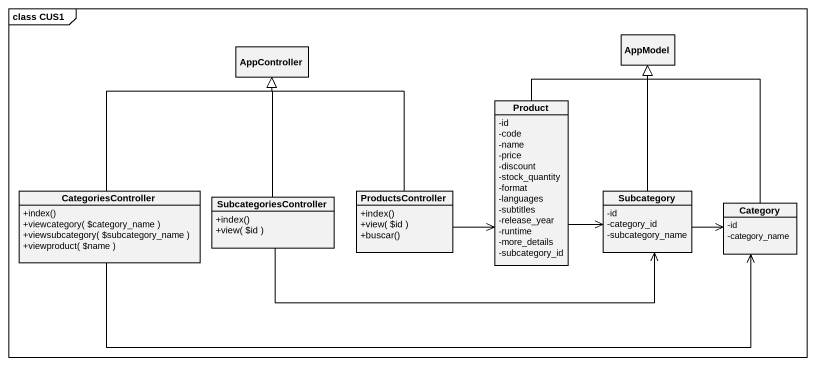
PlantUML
@startuml
mainframe class CUS1
hide circle
hide empty members
skinparam classAttributeIconSize 0
class AppModel
class AppController
class Product {
  -id
  -code
  -name
  -price
  -discount
  -stock_quantity
  -format
  -languages
  -subtitles
  -release_year
  -runtime
  -more_details
  -subcategory_id
}
class CategoriesController {
  +index()
  +viewcategory( ~$category_name )
  +viewsubcategory( ~$subcategory_name )
  +viewproduct( ~$name )
}
class SubcategoriesController {
  +index()
  +view( ~$id )
}
class ProductsController {
  +index()
  +view( ~$id )
  +buscar()
}
class Subcategory {
  -id
  -category_id
  -subcategory_name
}
class Category {
  -id
  -category_name
}
Product -up-|> AppModel
Product -right-> Subcategory
CategoriesController -up-|> AppController
CategoriesController -right-> Category
SubcategoriesController -up-|> AppController
SubcategoriesController -right-> Subcategory
ProductsController -up-|> AppController
ProductsController -right-> Product
Subcategory -up-|> AppModel
Subcategory -right-> Category
Category -up-|> AppModel
@enduml
